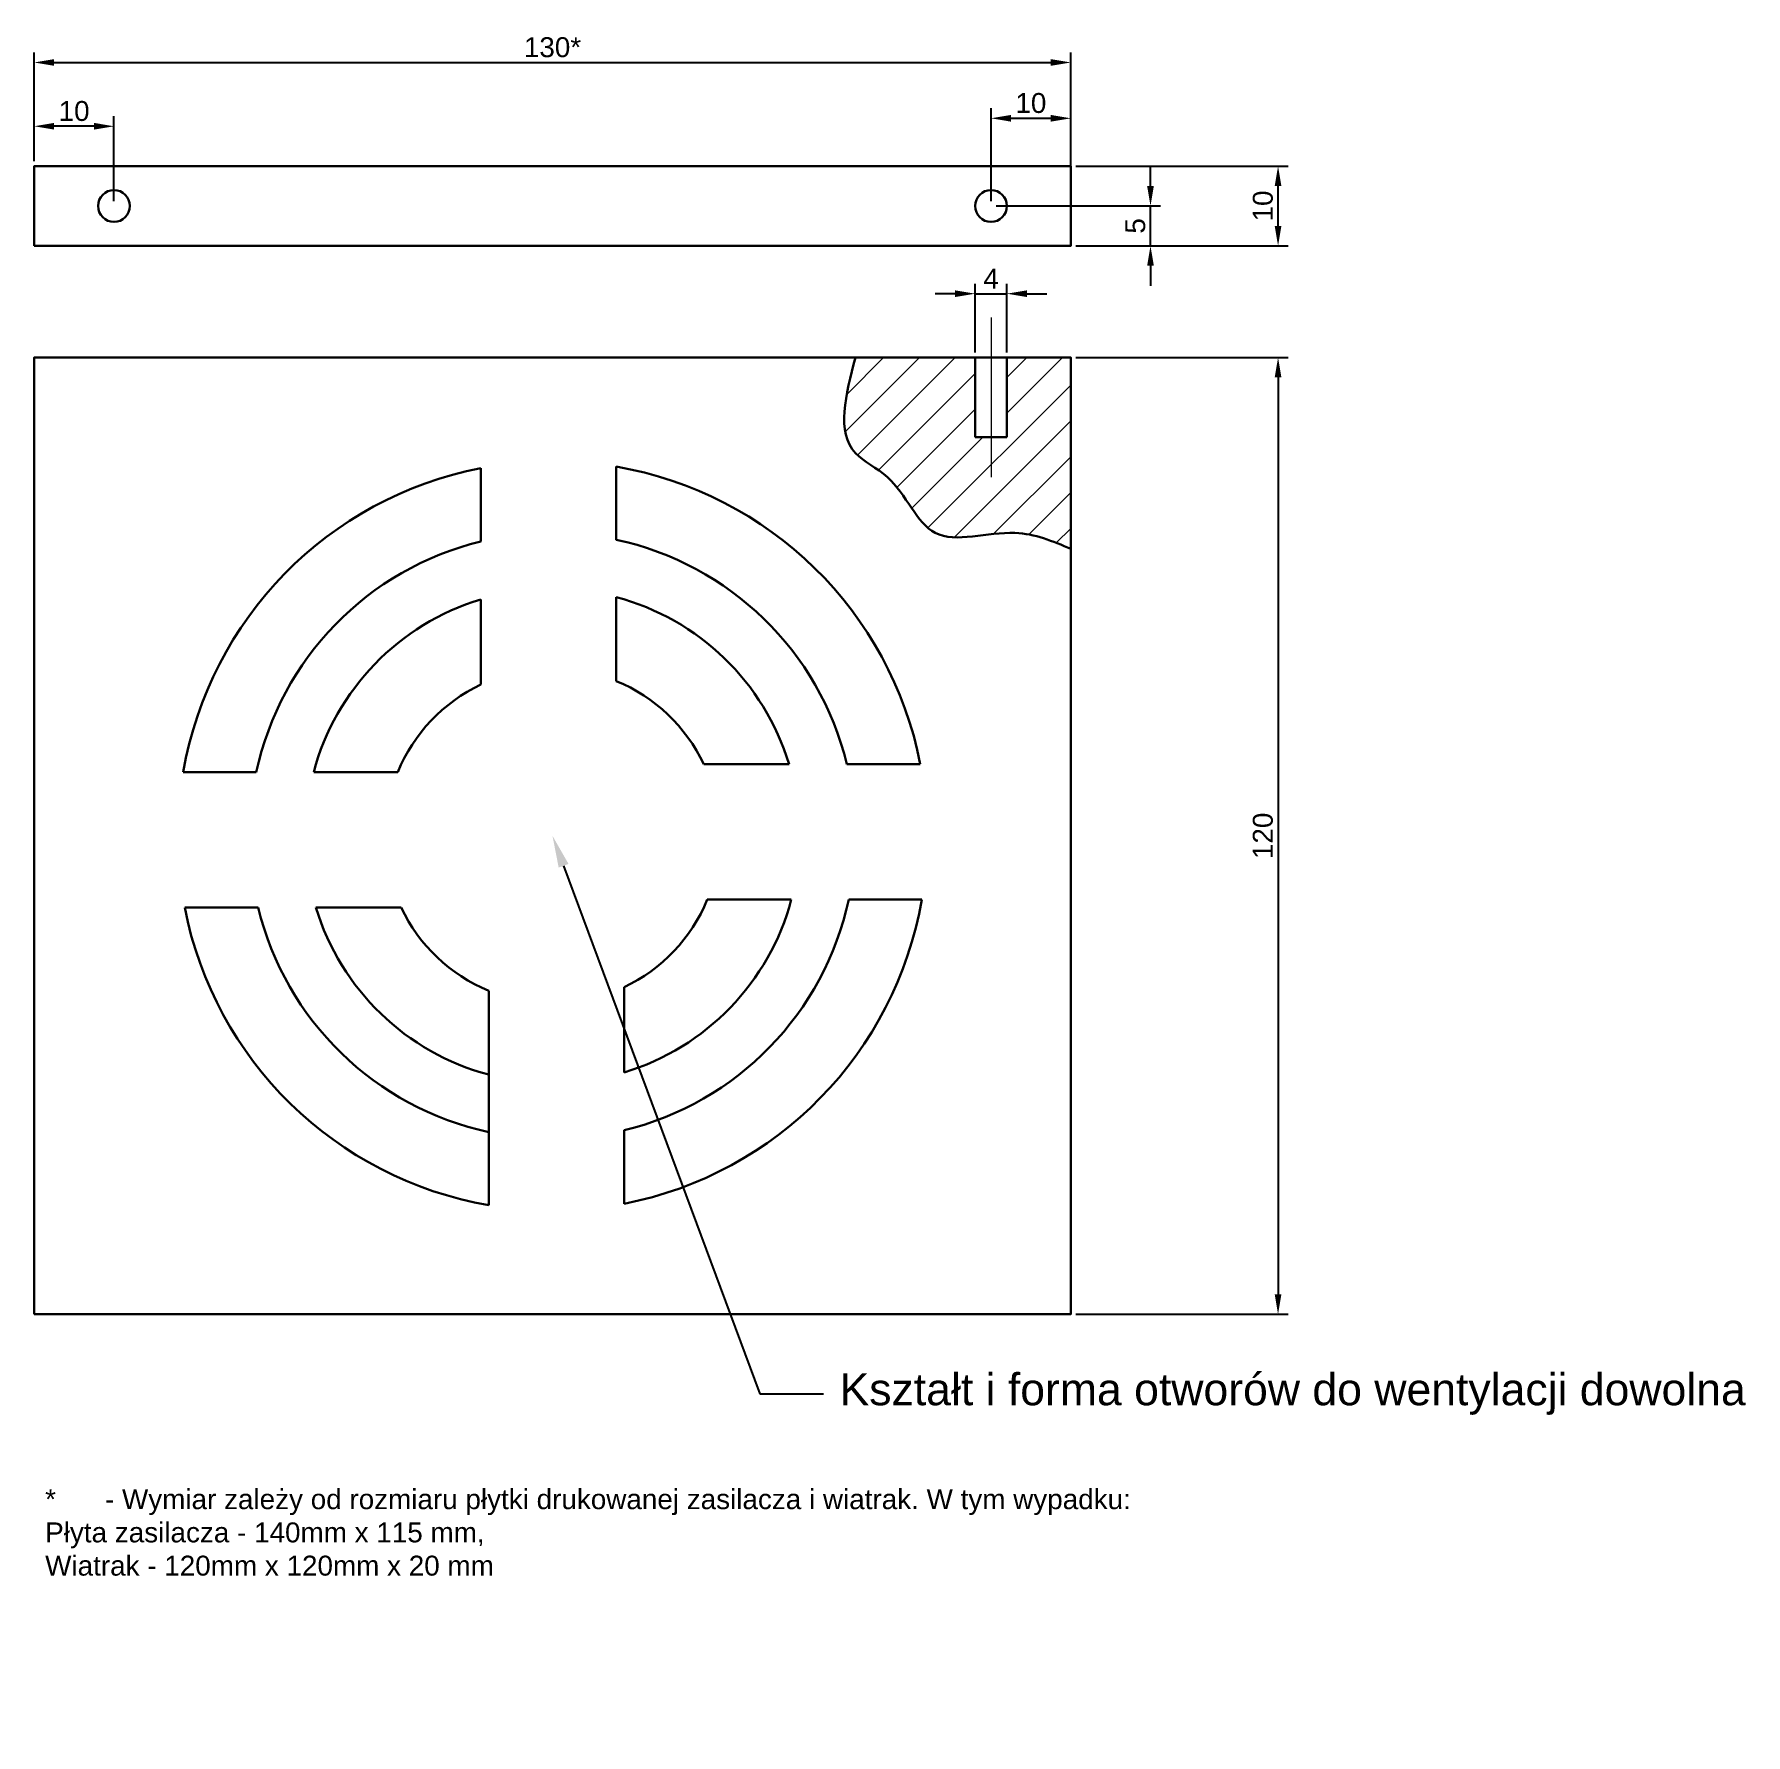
# Model space of a CAD drawing. Header units: millimetres. Extents: x 0 to 215, y -53 to 161.
import ezdxf
from ezdxf import colors
from ezdxf.entities.mleader import LeaderData, LeaderLine
from ezdxf.math import Vec2, Vec3

# ---------------------------------------------------------------- set-up
doc = ezdxf.new("R2010")
doc.units = ezdxf.units.MM
doc.linetypes.add('ACAD_ISO04W100', pattern=[30, 24, -3, 0, -3])
doc.layers.get('0').update_dxf_attribs({"lineweight": 30})
for name, color, linetype, lineweight in [('kreskowanie', 7, 'Continuous', 5), ('przerywane', 7, 'ACAD_ISO04W100', 5), ('wymiarowanie', 10, 'Continuous', 5)]:
    doc.layers.add(name, color=color, linetype=linetype, lineweight=lineweight)
doc.styles.get("Standard").update_dxf_attribs({"font": 'arial.ttf'})
doc.dimstyles.new('ISO-25', dxfattribs={"dimtxt": 2.5, "dimasz": 2.5, "dimexe": 1.25, "dimexo": 0.625, "dimtad": 1, "dimtxsty": 'Standard', "dimcen": 2.5, "dimadec": 0, "dimazin": 0, "dimtfac": 1, "dimtmove": 0, "dimatfit": 3, "dimfxl": 1, "dimarcsym": 0})

# ---------------------------------------------------------------- blocks, each defined once
blk = doc.blocks.new('*D13')
at = {"layer": 'Defpoints', "color": 0, "transparency": 16777216}
for p in [(130, 157), (0, 144), (130, 144)]:
    blk.add_point(p, dxfattribs=at)
at = {"layer": 'wymiarowanie', "color": 0, "lineweight": -2, "transparency": 16777216}
for p, q in [((0, 144.62), (0, 158.25)), ((2.5, 157), (127.5, 157)), ((130, 144.62), (130, 158.25))]:
    blk.add_line(p, q, dxfattribs=at)
at = {"layer": 'wymiarowanie', "color": 0, "transparency": 16777216}
for points in [[(2.5, 157.42), (2.5, 156.58), (0, 157)], [(127.5, 157.42), (127.5, 156.58), (130, 157)]]:
    blk.add_solid(points, dxfattribs=at)
at = {"layer": 'wymiarowanie', "color": 0, "transparency": 16777216, "insert": (65, 158.9), "char_height": 2.5, "attachment_point": 5}
blk.add_mtext('130*', dxfattribs=at)
blk = doc.blocks.new('*D14')
at = {"layer": 'Defpoints', "color": 0, "transparency": 16777216}
for p in [(130, 144), (156, 144), (130, 134)]:
    blk.add_point(p, dxfattribs=at)
at = {"layer": 'wymiarowanie', "color": 0, "lineweight": -2, "transparency": 16777216}
for p, q in [((130.63, 144), (157.25, 144)), ((156, 136.5), (156, 141.5)), ((130.63, 134), (157.25, 134))]:
    blk.add_line(p, q, dxfattribs=at)
at = {"layer": 'wymiarowanie', "color": 0, "transparency": 16777216}
for points in [[(155.58, 141.5), (156.42, 141.5), (156, 144)], [(155.58, 136.5), (156.42, 136.5), (156, 134)]]:
    blk.add_solid(points, dxfattribs=at)
at = {"layer": 'wymiarowanie', "color": 0, "transparency": 16777216, "insert": (154.1, 139), "char_height": 2.5, "attachment_point": 5, "rotation": 90}
blk.add_mtext('10', dxfattribs=at)
blk = doc.blocks.new('*D15')
at = {"layer": 'Defpoints', "color": 0, "transparency": 16777216}
for p in [(120, 139), (140, 139), (130, 134)]:
    blk.add_point(p, dxfattribs=at)
at = {"layer": 'wymiarowanie', "color": 0, "lineweight": -2, "transparency": 16777216}
for p, q in [((140, 141.5), (140, 144)), ((120.63, 139), (141.25, 139)), ((140, 134), (140, 139)), ((130.63, 134), (141.25, 134)), ((140, 131.5), (140, 129))]:
    blk.add_line(p, q, dxfattribs=at)
at = {"layer": 'wymiarowanie', "color": 0, "transparency": 16777216}
for points in [[(139.58, 141.5), (140.42, 141.5), (140, 139)], [(139.58, 131.5), (140.42, 131.5), (140, 134)]]:
    blk.add_solid(points, dxfattribs=at)
at = {"layer": 'wymiarowanie', "color": 0, "transparency": 16777216, "insert": (138.1, 136.5), "char_height": 2.5, "attachment_point": 5, "rotation": 90}
blk.add_mtext('5', dxfattribs=at)
blk = doc.blocks.new('*D16')
at = {"layer": 'Defpoints', "color": 0, "transparency": 16777216}
for p in [(130, 150), (120, 139), (130, 134)]:
    blk.add_point(p, dxfattribs=at)
at = {"layer": 'wymiarowanie', "color": 0, "lineweight": -2, "transparency": 16777216}
for p, q in [((120, 139.62), (120, 151.25)), ((130, 134.62), (130, 151.25)), ((122.5, 150), (127.5, 150))]:
    blk.add_line(p, q, dxfattribs=at)
at = {"layer": 'wymiarowanie', "color": 0, "transparency": 16777216}
for points in [[(122.5, 150.42), (122.5, 149.58), (120, 150)], [(127.5, 150.42), (127.5, 149.58), (130, 150)]]:
    blk.add_solid(points, dxfattribs=at)
at = {"layer": 'wymiarowanie', "color": 0, "transparency": 16777216, "insert": (125, 151.9), "char_height": 2.5, "attachment_point": 5}
blk.add_mtext('10', dxfattribs=at)
blk = doc.blocks.new('*D17')
at = {"layer": 'Defpoints', "color": 0, "transparency": 16777216}
for p in [(0, 149), (0, 144), (10, 139)]:
    blk.add_point(p, dxfattribs=at)
at = {"layer": 'wymiarowanie', "color": 0, "lineweight": -2, "transparency": 16777216}
for p, q in [((0, 144.62), (0, 150.25)), ((7.5, 149), (2.5, 149)), ((10, 139.62), (10, 150.25))]:
    blk.add_line(p, q, dxfattribs=at)
at = {"layer": 'wymiarowanie', "color": 0, "transparency": 16777216}
for points in [[(2.5, 149.42), (2.5, 148.58), (0, 149)], [(7.5, 149.42), (7.5, 148.58), (10, 149)]]:
    blk.add_solid(points, dxfattribs=at)
at = {"layer": 'wymiarowanie', "color": 0, "transparency": 16777216, "insert": (5, 150.9), "char_height": 2.5, "attachment_point": 5}
blk.add_mtext('10', dxfattribs=at)
blk = doc.blocks.new('*D18')
at = {"layer": 'Defpoints', "color": 0, "transparency": 16777216}
for p in [(122, 128), (118, 120), (122, 120)]:
    blk.add_point(p, dxfattribs=at)
at = {"layer": 'wymiarowanie', "color": 0, "lineweight": -2, "transparency": 16777216}
for p, q in [((118, 120.62), (118, 129.25)), ((122, 120.62), (122, 129.25)), ((115.5, 128), (113, 128)), ((118, 128), (122, 128)), ((124.5, 128), (127, 128))]:
    blk.add_line(p, q, dxfattribs=at)
at = {"layer": 'wymiarowanie', "color": 0, "transparency": 16777216}
for points in [[(115.5, 128.42), (115.5, 127.58), (118, 128)], [(124.5, 128.42), (124.5, 127.58), (122, 128)]]:
    blk.add_solid(points, dxfattribs=at)
at = {"layer": 'wymiarowanie', "color": 0, "transparency": 16777216, "insert": (120, 129.88), "char_height": 2.5, "attachment_point": 5}
blk.add_mtext('4', dxfattribs=at)
blk = doc.blocks.new('*D19')
at = {"layer": 'Defpoints', "color": 0, "transparency": 16777216}
for p in [(130, 120), (130, 0), (156, 0)]:
    blk.add_point(p, dxfattribs=at)
at = {"layer": 'wymiarowanie', "color": 0, "lineweight": -2, "transparency": 16777216}
for p, q in [((130.63, 120), (157.25, 120)), ((156, 117.5), (156, 2.5)), ((130.63, 0), (157.25, 0))]:
    blk.add_line(p, q, dxfattribs=at)
at = {"layer": 'wymiarowanie', "color": 0, "transparency": 16777216}
for points in [[(155.58, 117.5), (156.42, 117.5), (156, 120)], [(155.58, 2.5), (156.42, 2.5), (156, 0)]]:
    blk.add_solid(points, dxfattribs=at)
at = {"layer": 'wymiarowanie', "color": 0, "transparency": 16777216, "insert": (154.1, 60), "char_height": 2.5, "attachment_point": 5, "rotation": 90}
blk.add_mtext('120', dxfattribs=at)

msp = doc.modelspace()

# ---------------------------------------------------------------- hatches: boundary and pattern name
at = {"layer": 'kreskowanie'}
h = msp.add_hatch(dxfattribs=at)
h.set_pattern_fill('ANSI31', color=256)
edge = h.paths.add_edge_path()
edge.add_line((118, 120), (103, 120))
edge.add_spline(control_points=[(103, 120), (101.77, 115.314), (100.028, 108.675), (108.761, 104.808), (111.926, 95.309), (122.433, 99.207), (127.757, 96.951), (130, 96)], knot_values=[0, 0, 0, 0, 12, 17, 26.2195445, 36.2195445, 43.4996543, 43.4996543, 43.4996543, 43.4996543], degree=3, periodic=0)
edge.add_line((130, 96), (130, 120))
edge.add_line((130, 120), (122, 120))
edge.add_line((122, 120), (122, 110))
edge.add_line((122, 110), (118, 110))
edge.add_line((118, 110), (118, 120))

# ---------------------------------------------------------------- linework, layer by layer
for p, q in [((118, 120), (118, 110)), ((122, 110), (122, 120)), ((118, 110), (122, 110))]:
    msp.add_line(p, q)
for points in [[(0, 134), (130, 134), (130, 144), (0, 144)], [(0, 0), (130, 0), (130, 120), (0, 120)]]:
    msp.add_lwpolyline(points, close=True)
for points in [[(56, 96.919), (56, 106.13)], [(73, 106.314), (73, 97.148)], [(56, 78.974), (56, 89.665)], [(73, 89.95), (73, 79.416)], [(83.974, 69), (94.665, 69)], [(101.919, 69), (111.13, 69)], [(18.686, 68), (27.852, 68)], [(35.05, 68), (45.584, 68)], [(94.95, 52), (84.416, 52)], [(111.314, 52), (102.148, 52)], [(28.081, 51), (18.87, 51)], [(46.026, 51), (35.335, 51)], [(74, 41.026), (74, 30.335)], [(57, 13.686), (57, 40.584)], [(74, 23.081), (74, 13.87)]]:
    msp.add_lwpolyline(points)
for centre in [(10, 139), (120, 139)]:
    msp.add_circle(centre, 2)
for radius, start, end in [(47, 101.03971, 170.19981), (47, 11.03971, 80.19981), (38, 103.70023, 167.8468), (38, 13.70023, 77.8468), (31, 106.87727, 165.04475), (31, 16.87727, 75.04475), (21, 115.37693, 157.60731), (21, 25.37693, 67.60731), (21, 295.37693, 337.60731), (31, 286.87727, 345.04475), (38, 283.70023, 347.8468), (47, 281.03971, 350.19981), (47, 191.03971, 260.19981), (38, 193.70023, 257.8468), (31, 196.87727, 255.04475), (21, 205.37693, 247.60731)]:
    msp.add_arc((65, 60), radius, start, end)
msp.add_spline([(103, 120), (103, 108), (107, 105), (113, 98), (123, 98), (130, 96)], degree=3)
at = {"layer": 'przerywane'}
msp.add_line((120, 125), (120, 105), dxfattribs=at)

# ---------------------------------------------------------------- texts
at = {"layer": 'wymiarowanie', "insert": (-3.628, -21.943), "char_height": 2.5, "attachment_point": 1}
msp.add_mtext_dynamic_manual_height_columns('\\pxi-3,l5,t5;*^I- Wymiar zależy od rozmiaru płytki drukowanej zasilacza i wiatrak. W tym wypadku:\\PPłyta zasilacza - 140mm x 115 mm,\\PWiatrak - 120mm x 120mm x 20 mm', width=172, gutter_width=12.5, heights=[0], dxfattribs=at)

# ---------------------------------------------------------------- dimensions: what is measured, and where the dimension line sits
at = {"layer": 'wymiarowanie'}
dim = msp.add_linear_dim(base=(130, 157), p1=(0, 144), p2=(130, 144), text='130*', dimstyle='ISO-25', dxfattribs=at)
dim.commit()
dim.dimension.update_dxf_attribs({"geometry": '*D13', "text_midpoint": (65, 158.902)})
for base, p1, p2, picture, middle in [((0, 149), (10, 139), (0, 144), '*D17', (5, 150.901)), ((130, 150), (120, 139), (130, 134), '*D16', (125, 151.901)), ((122, 128), (118, 120), (122, 120), '*D18', (120, 129.875))]:
    dim = msp.add_linear_dim(base=base, p1=p1, p2=p2, dimstyle='ISO-25', dxfattribs=at)
    dim.commit()
    dim.dimension.update_dxf_attribs({"geometry": picture, "text_midpoint": middle})
for base, p1, p2, picture, middle in [((140, 139), (130, 134), (120, 139), '*D15', (138.104, 136.5)), ((156, 144), (130, 134), (130, 144), '*D14', (154.099, 139)), ((156, 0), (130, 120), (130, 0), '*D19', (154.099, 60))]:
    dim = msp.add_linear_dim(base=base, p1=p1, p2=p2, angle=90, dimstyle='ISO-25', dxfattribs=at)
    dim.commit()
    dim.dimension.update_dxf_attribs({"geometry": picture, "text_midpoint": middle})

# ---------------------------------------------------------------- leaders
ml = msp.add_multileader_mtext('Standard', dxfattribs=at)
ml.set_content('Kształt i forma otworów do wentylacji dowolna', color=256)
ml.set_leader_properties()
ml.build(insert=Vec2(0, 0))
ctx = ml.context
ctx.base_point, ctx.plane_origin = Vec3(99, -10), Vec3(65, 60)
notes = []
notes.append((ctx, [(0, (1, 1, 0), (91, -10), (1, 0), 8, [(0, [(65, 60)], 0, [])])]))
ctx.mtext.insert, ctx.mtext.flow_direction = Vec3(101, -7.412), 5
for ctx, leaders in notes:
    for number, flags, end, landing, length, lines in leaders:
        leader = LeaderData()
        leader.index, (leader.has_last_leader_line, leader.has_dogleg_vector, leader.attachment_direction) = number, flags
        leader.last_leader_point, leader.dogleg_vector, leader.dogleg_length = Vec3(end), Vec3(landing), length
        for number, points, colour, breaks in lines:
            line = LeaderLine()
            line.index, line.vertices, line.color, line.breaks = number, Vec3.list(points), colors.encode_raw_color(colour), breaks
            leader.lines.append(line)
        ctx.leaders.append(leader)

doc.saveas('drawing.dxf')
